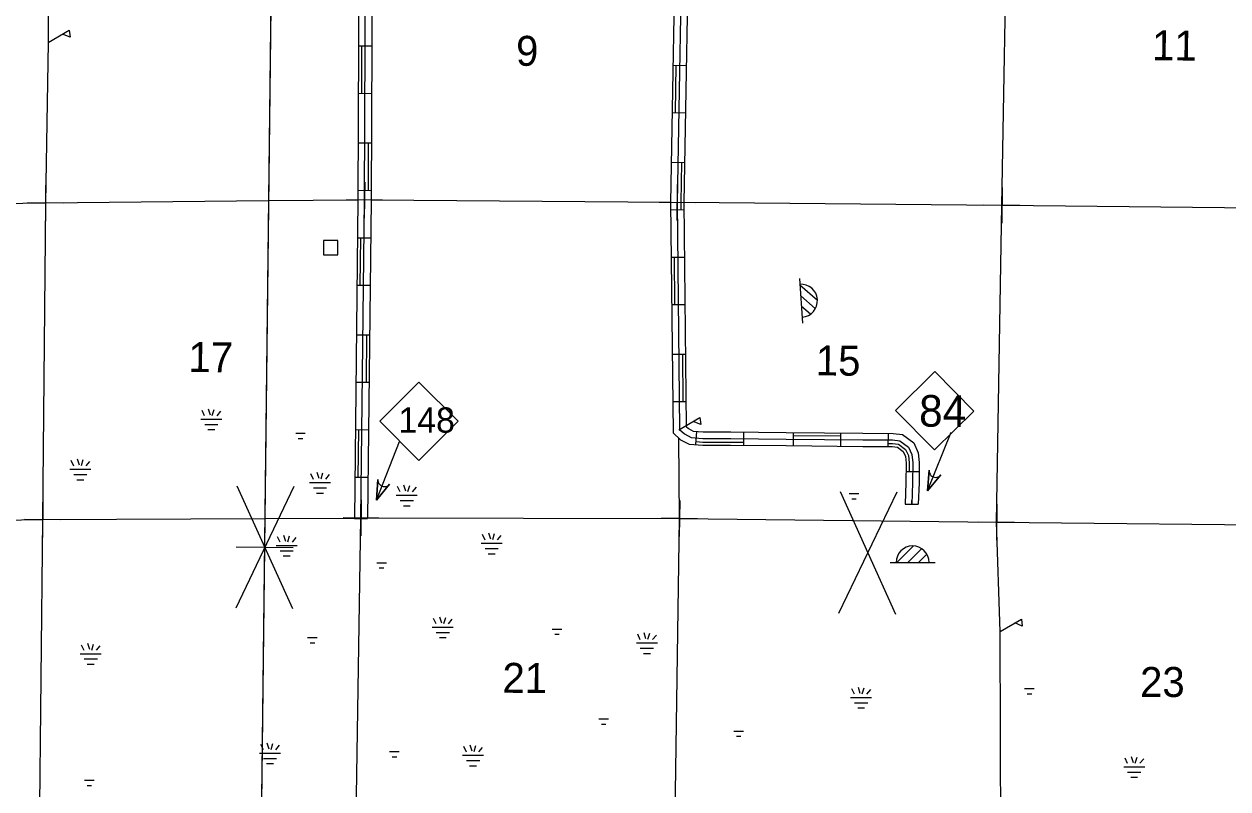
# Model space of a CAD drawing. Extents: x 2264739 to 2560420, y 963872 to 1155010.
# Drawn here: x 2402763 to 2422856, y 1085211 to 1097983 of the extents above; entities that cross this region are included whole.
import ezdxf

# ---------------------------------------------------------------- set-up
doc = ezdxf.new("R2010")
doc.units = 0
for name, color, linetype in [('CR RTE', 7, 'Continuous'), ('CR SYM', 7, 'Continuous'), ('DWELLING', 7, 'Continuous'), ('GRAVEL PIT', 7, 'Continuous'), ('MSAS LAT LONG', 7, 'Continuous'), ('QUAD BASE SYM', 7, 'Continuous'), ('QUAD BORDER', 7, 'Continuous'), ('RTE TERM ARROW', 7, 'Continuous'), ('SECTION', 7, 'Continuous'), ('SECTION CORNER BASE', 7, 'Continuous'), ('SWAMP', 7, 'Continuous')]:
    doc.layers.add(name, color=color, linetype=linetype)

msp = doc.modelspace()

# ---------------------------------------------------------------- linework, layer by layer
at = {"layer": 'CR RTE'}
for p, q in [((2408345, 1097619), (2408565, 1097618)), ((2413593, 1097297), (2413813, 1097293)), ((2408342, 1096827), (2408561, 1096826)), ((2413579, 1096505), (2413799, 1096501)), ((2408338, 1095999), (2408558, 1095998)), ((2413564, 1095677), (2413784, 1095673)), ((2408335, 1095207), (2408555, 1095206)), ((2413553, 1094882), (2413773, 1094885)), ((2408327, 1094416), (2408547, 1094414)), ((2413562, 1094090), (2413782, 1094093)), ((2408319, 1093624), (2408539, 1093622)), ((2413571, 1093298), (2413791, 1093301)), ((2408310, 1092796), (2408530, 1092794)), ((2413580, 1092471), (2413800, 1092473)), ((2408301, 1092004), (2408521, 1092002)), ((2413589, 1091679), (2413808, 1091681)), ((2408292, 1091212), (2408512, 1091210)), ((2413976, 1090962), (2413993, 1091181)), ((2414775, 1090951), (2414777, 1091171)), ((2415603, 1090943), (2415605, 1091163)), ((2416395, 1090935), (2416397, 1091155)), ((2417187, 1090928), (2417189, 1091148)), ((2417483, 1090513), (2417703, 1090510)), ((2408284, 1090420), (2408504, 1090418)), ((2417468, 1089967), (2417688, 1089964)), ((2408276, 1089729), (2408496, 1089727))]:
    msp.add_line(p, q, dxfattribs=at)
for points in [[(2408386, 1089728), (2408444, 1095044), (2408466, 1100327), (2408586, 1105784), (2408647, 1109227)], [(2413923, 1105697), (2413828, 1104376), (2413758, 1100296), (2413662, 1095002)], [(2408473, 1105655), (2408356, 1100328), (2408334, 1095045), (2408276, 1089729)], [(2408693, 1105654), (2408576, 1100325), (2408554, 1095043), (2408496, 1089727)], [(2413805, 1105588), (2413718, 1104381), (2413648, 1100298), (2413552, 1095003), (2413594, 1091159), (2413719, 1091039), (2413861, 1090970), (2414090, 1090953), (2414556, 1090953), (2415481, 1090944), (2416760, 1090931), (2417253, 1090928), (2417340, 1090918), (2417436, 1090847), (2417473, 1090765), (2417485, 1090653), (2417481, 1090328), (2417468, 1089967)], [(2414025, 1105583), (2413938, 1104371), (2413868, 1100294), (2413772, 1095002), (2413813, 1091263), (2413851, 1091232), (2413929, 1091186), (2414098, 1091173), (2414557, 1091173), (2415483, 1091164), (2416762, 1091151), (2417266, 1091148), (2417424, 1091130), (2417612, 1090989), (2417688, 1090824), (2417705, 1090663), (2417701, 1090323), (2417688, 1089964)], [(2408395, 1097619), (2408392, 1096827)], [(2413643, 1097296), (2413629, 1096504)], [(2408508, 1095999), (2408505, 1095207)], [(2413734, 1095674), (2413722, 1095002), (2413723, 1094884)], [(2413662, 1095002), (2413704, 1091211), (2413787, 1091142), (2413895, 1091078), (2414094, 1091063), (2414557, 1091063), (2415482, 1091054), (2416761, 1091041), (2417260, 1091038), (2417382, 1091024), (2417524, 1090918), (2417581, 1090795), (2417595, 1090658), (2417591, 1090325), (2417578, 1089967), (2417578, 1090029)], [(2408377, 1094416), (2408369, 1093624)], [(2413612, 1094091), (2413621, 1093299)], [(2408480, 1092794), (2408471, 1092002)], [(2413750, 1092472), (2413759, 1091680)], [(2408342, 1091212), (2408334, 1090420)], [(2415605, 1091113), (2416397, 1091105)], [(2413980, 1091012), (2414092, 1091003), (2414556, 1091003), (2414776, 1091001)], [(2417188, 1090978), (2417256, 1090978), (2417359, 1090966), (2417476, 1090879), (2417522, 1090779), (2417535, 1090655), (2417533, 1090512)]]:
    msp.add_lwpolyline(points, dxfattribs=at)
at = {"layer": 'CR SYM'}
for p, q in [((2417965, 1092179), (2417309, 1091531)), ((2418616, 1091522), (2417965, 1092179)), ((2417309, 1091531), (2417956, 1090872)), ((2417956, 1090872), (2418616, 1091522))]:
    msp.add_line(p, q, dxfattribs=at)
msp.add_lwpolyline([(2410007, 1091352), (2409352, 1092004), (2408700, 1091352), (2409352, 1090698)], close=True, dxfattribs=at)
at = {"layer": 'DWELLING'}
msp.add_lwpolyline([(2407762, 1094371), (2407761, 1094131), (2408001, 1094129), (2408002, 1094369)], close=True, dxfattribs=at)
at = {"layer": 'GRAVEL PIT'}
for p, q in [((2415703, 1093737), (2415757, 1092989)), ((2416006, 1093367), (2415711, 1093622)), ((2415969, 1093232), (2415725, 1093443)), ((2415887, 1093137), (2415738, 1093267)), ((2417608, 1089269), (2417332, 1088993)), ((2417740, 1089222), (2417512, 1088994)), ((2417828, 1089134), (2417689, 1088994)), ((2417217, 1088993), (2417967, 1088993))]:
    msp.add_line(p, q, dxfattribs=at)
for centre, start, end in [((2415730, 1093363), 274.0857, 94.0857), ((2417592, 1088993), 0, 180)]:
    msp.add_arc(centre, 275, start, end, dxfattribs=at)
at = {"layer": 'MSAS LAT LONG'}
for p, q in [((2406775, 1088772), (2406785, 1089722)), ((2406305, 1089252), (2407255, 1089241)), ((2406780, 1089247), (2406780, 1089247))]:
    msp.add_line(p, q, dxfattribs=at)
at = {"layer": 'QUAD BASE SYM'}
for p, q in [((2407264, 1090261), (2406295, 1088232)), ((2407264, 1090261), (2406295, 1088232)), ((2406314, 1090270), (2407245, 1088224)), ((2406314, 1090270), (2407245, 1088224)), ((2417332, 1090165), (2416356, 1088140)), ((2416382, 1090177), (2417305, 1088128)), ((2406780, 1089247), (2406780, 1089247)), ((2406780, 1089247), (2406780, 1089247)), ((2416844, 1089152), (2416844, 1089152))]:
    msp.add_line(p, q, dxfattribs=at)
at = {"layer": 'QUAD BORDER'}
for p, q in [((2403164, 1097674), (2403164, 1097674)), ((2413690, 1091207), (2413690, 1091207)), ((2419056, 1087842), (2419056, 1087842))]:
    msp.add_line(p, q, dxfattribs=at)
for points in [[(2407034, 1111268), (2406421, 1058847), (2436728, 1058517), (2437215, 1107023)], [(2376116, 1059225), (2376722, 1104825), (2406954, 1104448), (2406421, 1058847), (2376116, 1059225)], [(2403164, 1097674), (2403516, 1097881), (2403531, 1097765), (2403407, 1097817)], [(2413690, 1091207), (2414042, 1091413), (2414058, 1091297), (2413933, 1091349)], [(2419056, 1087842), (2419408, 1088048), (2419424, 1087932), (2419299, 1087984)]]:
    msp.add_lwpolyline(points, dxfattribs=at)
at = {"layer": 'RTE TERM ARROW'}
for p, q in [((2417844, 1090189), (2418235, 1091166)), ((2408646, 1090034), (2409030, 1091010))]:
    msp.add_line(p, q, dxfattribs=at)
for points in [[(2417844, 1090189), (2417870, 1090534), (2417870, 1090519), (2417874, 1090486), (2417884, 1090466), (2417899, 1090446), (2417916, 1090432), (2417936, 1090422), (2417957, 1090415), (2417978, 1090413), (2418000, 1090415), (2418020, 1090422), (2418037, 1090431), (2418052, 1090444), (2418064, 1090457)], [(2408646, 1090034), (2408670, 1090380), (2408669, 1090364), (2408674, 1090331), (2408684, 1090311), (2408699, 1090292), (2408717, 1090278), (2408737, 1090267), (2408757, 1090261), (2408778, 1090259), (2408800, 1090261), (2408821, 1090268), (2408837, 1090277), (2408852, 1090290), (2408864, 1090303)]]:
    msp.add_lwpolyline(points, close=True, dxfattribs=at)
for points in [[(2417870, 1090534), (2417844, 1090189), (2418064, 1090457)], [(2408670, 1090380), (2408646, 1090034), (2408864, 1090303)]]:
    msp.add_lwpolyline(points, dxfattribs=at)
at = {"layer": 'SECTION'}
for points in [[(2418773, 1058712), (2418807, 1063233), (2418830, 1065810), (2418880, 1068493), (2418922, 1073759), (2419052, 1079044), (2419068, 1084387), (2419056, 1087842), (2418994, 1089664), (2419084, 1094956), (2419174, 1100249), (2419166, 1105436), (2419163, 1106350)], [(2403167, 1098163), (2403164, 1097674), (2403121, 1094994), (2403071, 1089708), (2403016, 1084409), (2402945, 1079173), (2403013, 1073899), (2403068, 1068610), (2402989, 1063326), (2402959, 1058890)], [(2406844, 1095029), (2403121, 1094994), (2398205, 1094919), (2392878, 1094988), (2387798, 1095054)], [(2413552, 1095003), (2408557, 1095043)], [(2408336, 1095043), (2406844, 1095029)], [(2437093, 1094786), (2434805, 1094856), (2429725, 1094900), (2424392, 1094899), (2419084, 1094956), (2413772, 1095001)], [(2413533, 1063277), (2413590, 1068527), (2413616, 1073800), (2413679, 1079088), (2413670, 1080259), (2413624, 1084393), (2413703, 1089727), (2413691, 1091066)], [(2387757, 1089759), (2392882, 1089669), (2398166, 1089630), (2403071, 1089708), (2406782, 1089727)], [(2406782, 1089727), (2408276, 1089735)], [(2408266, 1063332), (2408285, 1068600), (2408272, 1073853), (2408275, 1079142), (2408300, 1084390), (2408386, 1089728)], [(2408496, 1089736), (2413703, 1089727), (2418994, 1089664), (2424427, 1089612), (2429647, 1089594), (2434749, 1089554), (2437040, 1089506)]]:
    msp.add_lwpolyline(points, dxfattribs=at)
at = {"layer": 'SECTION CORNER BASE'}
for p, q in [((2403123, 1095294), (2403118, 1094694)), ((2408448, 1095344), (2408440, 1094744)), ((2413666, 1095302), (2413658, 1094702)), ((2419088, 1095256), (2419080, 1094656)), ((2408744, 1095040), (2408144, 1095048)), ((2408444, 1095044), (2408444, 1095044)), ((2403421, 1094991), (2402821, 1094997)), ((2403121, 1094994), (2403121, 1094994)), ((2413962, 1094999), (2413362, 1095006)), ((2413662, 1095002), (2413662, 1095002)), ((2419384, 1094952), (2418784, 1094960)), ((2419084, 1094956), (2419084, 1094956)), ((2408390, 1090036), (2408383, 1089436)), ((2413707, 1090027), (2413699, 1089427)), ((2403074, 1090008), (2403069, 1089408)), ((2418998, 1089964), (2418991, 1089364)), ((2403371, 1089705), (2402771, 1089710)), ((2403071, 1089708), (2403071, 1089708)), ((2408686, 1089732), (2408086, 1089740)), ((2408386, 1089736), (2408386, 1089736)), ((2414003, 1089723), (2413403, 1089731)), ((2413703, 1089727), (2413703, 1089727)), ((2419294, 1089660), (2418694, 1089668)), ((2418994, 1089664), (2418994, 1089664))]:
    msp.add_line(p, q, dxfattribs=at)
at = {"layer": 'SWAMP'}
for p, q in [((2405776, 1091440), (2405734, 1091531)), ((2405873, 1091454), (2405841, 1091554)), ((2405904, 1091447), (2405936, 1091547)), ((2405984, 1091443), (2406047, 1091517)), ((2405713, 1091386), (2406063, 1091386)), ((2405778, 1091298), (2405998, 1091298)), ((2405830, 1091211), (2405945, 1091211)), ((2407297, 1091152), (2407457, 1091152)), ((2407340, 1091065), (2407415, 1091065)), ((2403591, 1090603), (2403549, 1090694)), ((2403688, 1090617), (2403656, 1090717)), ((2403719, 1090610), (2403751, 1090710)), ((2403799, 1090606), (2403862, 1090680)), ((2403528, 1090549), (2403878, 1090549)), ((2403593, 1090461), (2403813, 1090461)), ((2407592, 1090381), (2407550, 1090472)), ((2407688, 1090395), (2407656, 1090495)), ((2407720, 1090388), (2407752, 1090488)), ((2407799, 1090385), (2407863, 1090459)), ((2403645, 1090374), (2403760, 1090374)), ((2407528, 1090327), (2407878, 1090327)), ((2407593, 1090239), (2407813, 1090239)), ((2409040, 1090170), (2408998, 1090261)), ((2409136, 1090184), (2409104, 1090285)), ((2409168, 1090177), (2409199, 1090278)), ((2409247, 1090174), (2409310, 1090248)), ((2407646, 1090152), (2407761, 1090152)), ((2408976, 1090116), (2409326, 1090116)), ((2409041, 1090028), (2409261, 1090028)), ((2416534, 1090143), (2416694, 1090143)), ((2416577, 1090056), (2416652, 1090056)), ((2409094, 1089941), (2409209, 1089941)), ((2407035, 1089330), (2406993, 1089421)), ((2407131, 1089344), (2407099, 1089445)), ((2407163, 1089337), (2407194, 1089438)), ((2410457, 1089367), (2410415, 1089458)), ((2410553, 1089381), (2410521, 1089482)), ((2410585, 1089374), (2410617, 1089475)), ((2410664, 1089371), (2410727, 1089445)), ((2406971, 1089276), (2407321, 1089276)), ((2407242, 1089334), (2407305, 1089408)), ((2410393, 1089313), (2410743, 1089313)), ((2410458, 1089226), (2410678, 1089226)), ((2407036, 1089188), (2407256, 1089188)), ((2407089, 1089101), (2407204, 1089101)), ((2410511, 1089138), (2410626, 1089138)), ((2408650, 1088989), (2408810, 1088989)), ((2408692, 1088901), (2408767, 1088901)), ((2409640, 1087967), (2409598, 1088058)), ((2409736, 1087981), (2409704, 1088082)), ((2409768, 1087974), (2409800, 1088075)), ((2409847, 1087971), (2409910, 1088045)), ((2409576, 1087913), (2409926, 1087913)), ((2409641, 1087826), (2409861, 1087826)), ((2411577, 1087881), (2411737, 1087881)), ((2413143, 1087717), (2413111, 1087818)), ((2413174, 1087710), (2413206, 1087811)), ((2403764, 1087524), (2403722, 1087614)), ((2403861, 1087538), (2403829, 1087638)), ((2403892, 1087531), (2403924, 1087631)), ((2407496, 1087740), (2407656, 1087740)), ((2407539, 1087652), (2407614, 1087652)), ((2409694, 1087738), (2409809, 1087738)), ((2411619, 1087793), (2411694, 1087793)), ((2412983, 1087649), (2413333, 1087649)), ((2413047, 1087703), (2413004, 1087794)), ((2413254, 1087707), (2413317, 1087781)), ((2403701, 1087469), (2404051, 1087469)), ((2403972, 1087527), (2404035, 1087601)), ((2413048, 1087561), (2413268, 1087561)), ((2413101, 1087474), (2413216, 1087474)), ((2403766, 1087382), (2403986, 1087382)), ((2403818, 1087294), (2403933, 1087294)), ((2416623, 1086792), (2416581, 1086883)), ((2416719, 1086806), (2416687, 1086906)), ((2416751, 1086799), (2416782, 1086899)), ((2416830, 1086795), (2416893, 1086869)), ((2419463, 1086888), (2419623, 1086888)), ((2416559, 1086738), (2416909, 1086738)), ((2416624, 1086650), (2416844, 1086650)), ((2419506, 1086800), (2419581, 1086800)), ((2416677, 1086563), (2416792, 1086563)), ((2412358, 1086381), (2412518, 1086381)), ((2412400, 1086294), (2412475, 1086294)), ((2414611, 1086178), (2414771, 1086178)), ((2414653, 1086090), (2414728, 1086090)), ((2406693, 1085809), (2407043, 1085809)), ((2406757, 1085863), (2406714, 1085954)), ((2406853, 1085877), (2406821, 1085978)), ((2406885, 1085870), (2406916, 1085971)), ((2406964, 1085867), (2407027, 1085941)), ((2408864, 1085836), (2409024, 1085836)), ((2410146, 1085828), (2410104, 1085919)), ((2410242, 1085842), (2410210, 1085943)), ((2410274, 1085835), (2410305, 1085936)), ((2410353, 1085832), (2410416, 1085906)), ((2406758, 1085722), (2406978, 1085722)), ((2406811, 1085634), (2406926, 1085634)), ((2408907, 1085749), (2408982, 1085749)), ((2410082, 1085774), (2410432, 1085774)), ((2410147, 1085686), (2410367, 1085686)), ((2421180, 1085636), (2421138, 1085727)), ((2421277, 1085650), (2421245, 1085750)), ((2421308, 1085643), (2421340, 1085743)), ((2421388, 1085639), (2421451, 1085713)), ((2410200, 1085599), (2410315, 1085599)), ((2421117, 1085582), (2421467, 1085582)), ((2421182, 1085494), (2421402, 1085494)), ((2421234, 1085407), (2421349, 1085407)), ((2403772, 1085359), (2403932, 1085359)), ((2403814, 1085271), (2403889, 1085271))]:
    msp.add_line(p, q, dxfattribs=at)

# ---------------------------------------------------------------- texts
at = {"layer": 'CR SYM'}
msp.add_text('84', height=528, rotation=359.6132, dxfattribs=at).set_placement((2417700, 1091262))
msp.add_text('148', height=422.4, dxfattribs=at).set_placement((2409011, 1091160))
at = {"layer": 'SECTION'}
for s, p in [('11', (2421589, 1097380)), ('9', (2410972, 1097288)), ('17', (2405505, 1092174)), ('15', (2415976, 1092118)), ('21', (2410745, 1086818))]:
    msp.add_text(s, height=500, rotation=359.3975, dxfattribs=at).set_placement(p)
msp.add_text('23', height=500, dxfattribs=at).set_placement((2421390, 1086747))

doc.saveas('drawing.dxf')
